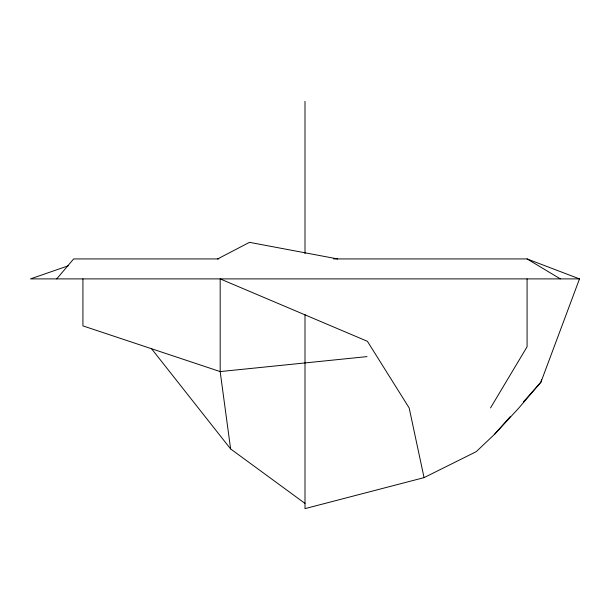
<?xml version="1.0" encoding="UTF-8"?>
<svg xmlns="http://www.w3.org/2000/svg" width="610" height="610" viewBox="0 0 610 610"><rect width="100%" height="100%" fill="white"/><g stroke="black" fill="none" stroke-linecap="round" stroke-linejoin="round"><path stroke-width="0.91" d="M541.611 379.428L540.917 382.195L518.569 408.303L494.596 434.236L476.265 451.644L424.057 477.63L305 508.633L305 314.516M333.601 258.93L527.078 258.93L579.5 278.892L540.917 382.195L523.388 401.883M490.524 407.93L527.078 346.77L527.078 278.892M56.715 278.892L73.657 258.93L218.883 258.93M494.596 434.236L510.242 416.653M217.625 258.93L249.498 242.345L337.643 258.93M68.29 265.792L30.5 278.892L579.5 278.892M367.037 356.614L220.172 371.581L82.922 325.885L82.922 278.892M527.078 258.93L560.338 278.892M151.547 348.737L230.618 448.937L305 503.41M424.057 477.63L409.165 407.93L367.411 341.31L220.172 278.892L220.172 371.581L230.618 448.937M305 101.367L305 253.615"/></g></svg>
